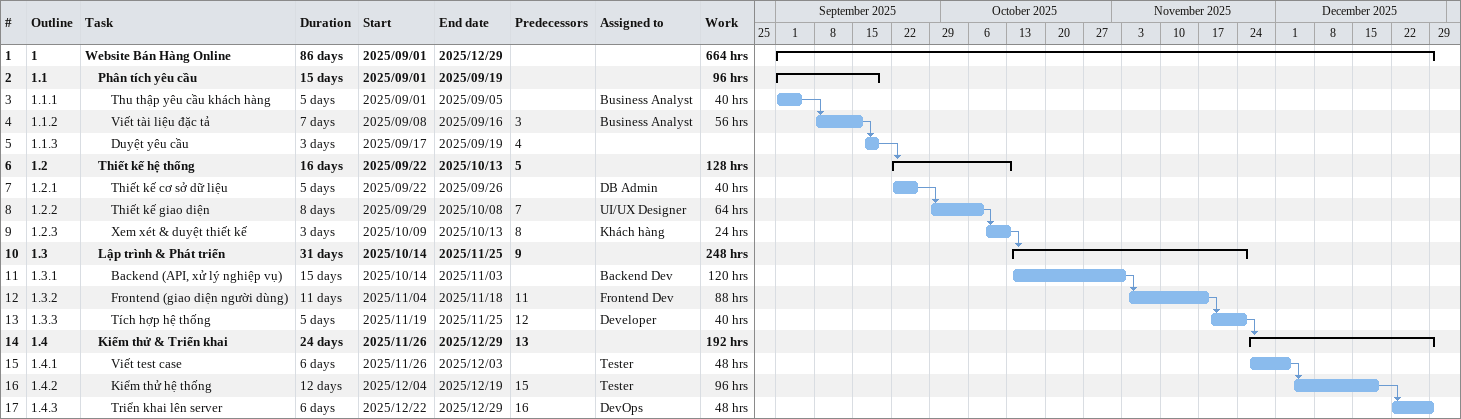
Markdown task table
| ID | WBS | Task | Duration | Start | Finish | Predecessors | Resources | Work (h) |
|---|---|---|---|---|---|---|---|---|
| 1 | 1 | **Website Bán Hàng Online** | 86d | 2025-09-01 | 2025-12-29 |  |  | 664 |
| 2 | 1.1 | **Phân tích yêu cầu** | 15d | 2025-09-01 | 2025-09-19 |  |  | 96 |
| 3 | 1.1.1 | Thu thập yêu cầu khách hàng | 5d | 2025-09-01 | 2025-09-05 |  | Business Analyst | 40 |
| 4 | 1.1.2 | Viết tài liệu đặc tả | 7d | 2025-09-08 | 2025-09-16 | 3 | Business Analyst | 56 |
| 5 | 1.1.3 | Duyệt yêu cầu | 3d | 2025-09-17 | 2025-09-19 | 4 |  |  |
| 6 | 1.2 | **Thiết kế hệ thống** | 16d | 2025-09-22 | 2025-10-13 | 5 |  | 128 |
| 7 | 1.2.1 | Thiết kế cơ sở dữ liệu | 5d | 2025-09-22 | 2025-09-26 |  | DB Admin | 40 |
| 8 | 1.2.2 | Thiết kế giao diện | 8d | 2025-09-29 | 2025-10-08 | 7 | UI/UX Designer | 64 |
| 9 | 1.2.3 | Xem xét & duyệt thiết kế | 3d | 2025-10-09 | 2025-10-13 | 8 | Khách hàng | 24 |
| 10 | 1.3 | **Lập trình & Phát triển** | 31d | 2025-10-14 | 2025-11-25 | 9 |  | 248 |
| 11 | 1.3.1 | Backend (API, xử lý nghiệp vụ) | 15d | 2025-10-14 | 2025-11-03 |  | Backend Dev | 120 |
| 12 | 1.3.2 | Frontend (giao diện người dùng) | 11d | 2025-11-04 | 2025-11-18 | 11 | Frontend Dev | 88 |
| 13 | 1.3.3 | Tích hợp hệ thống | 5d | 2025-11-19 | 2025-11-25 | 12 | Developer | 40 |
| 14 | 1.4 | **Kiểm thử & Triển khai** | 24d | 2025-11-26 | 2025-12-29 | 13 |  | 192 |
| 15 | 1.4.1 | Viết test case | 6d | 2025-11-26 | 2025-12-03 |  | Tester | 48 |
| 16 | 1.4.2 | Kiểm thử hệ thống | 12d | 2025-12-04 | 2025-12-19 | 15 | Tester | 96 |
| 17 | 1.4.3 | Triển khai lên server | 6d | 2025-12-22 | 2025-12-29 | 16 | DevOps | 48 |
